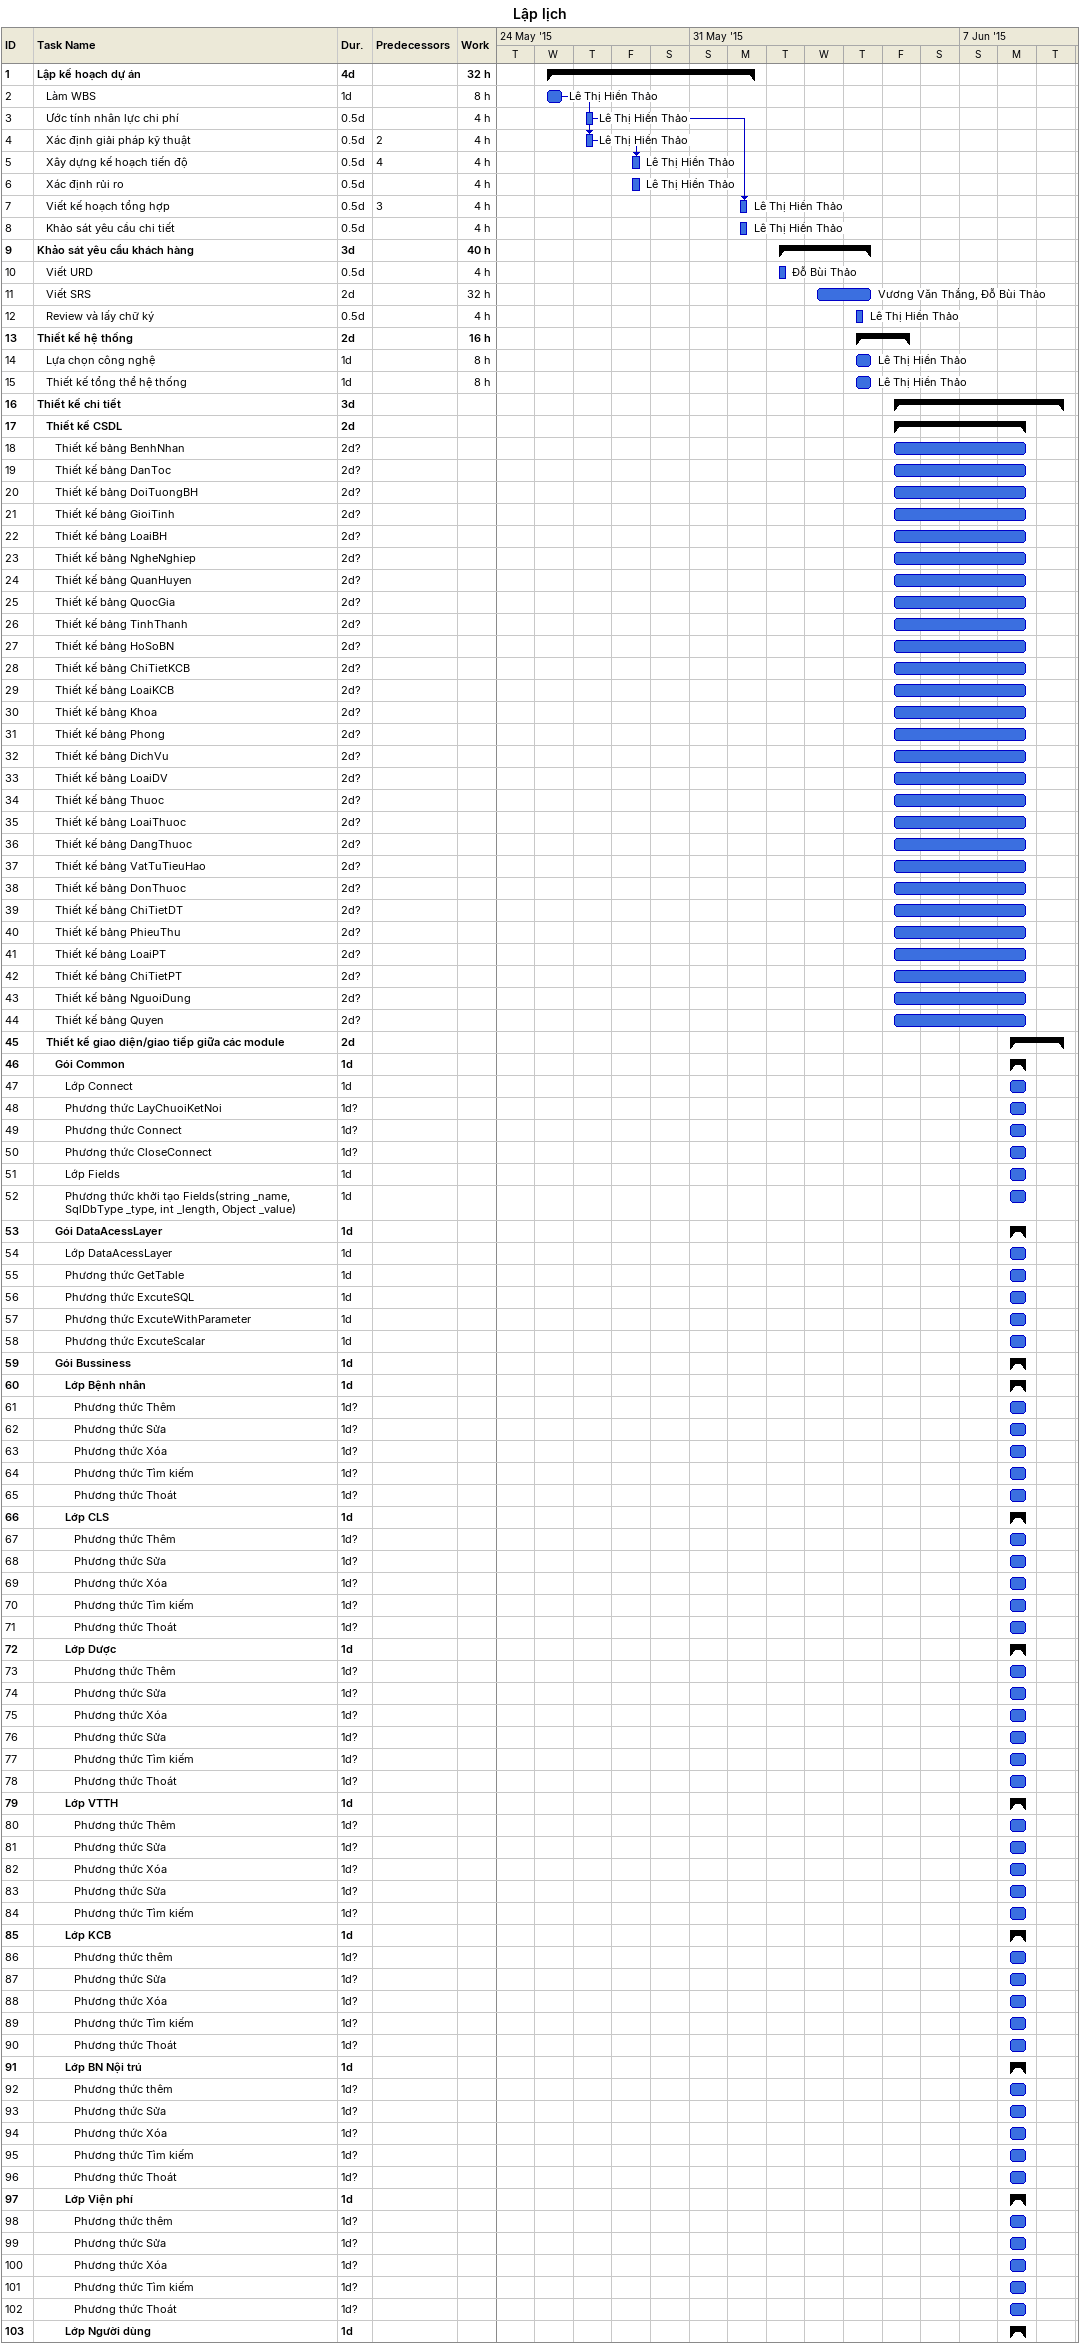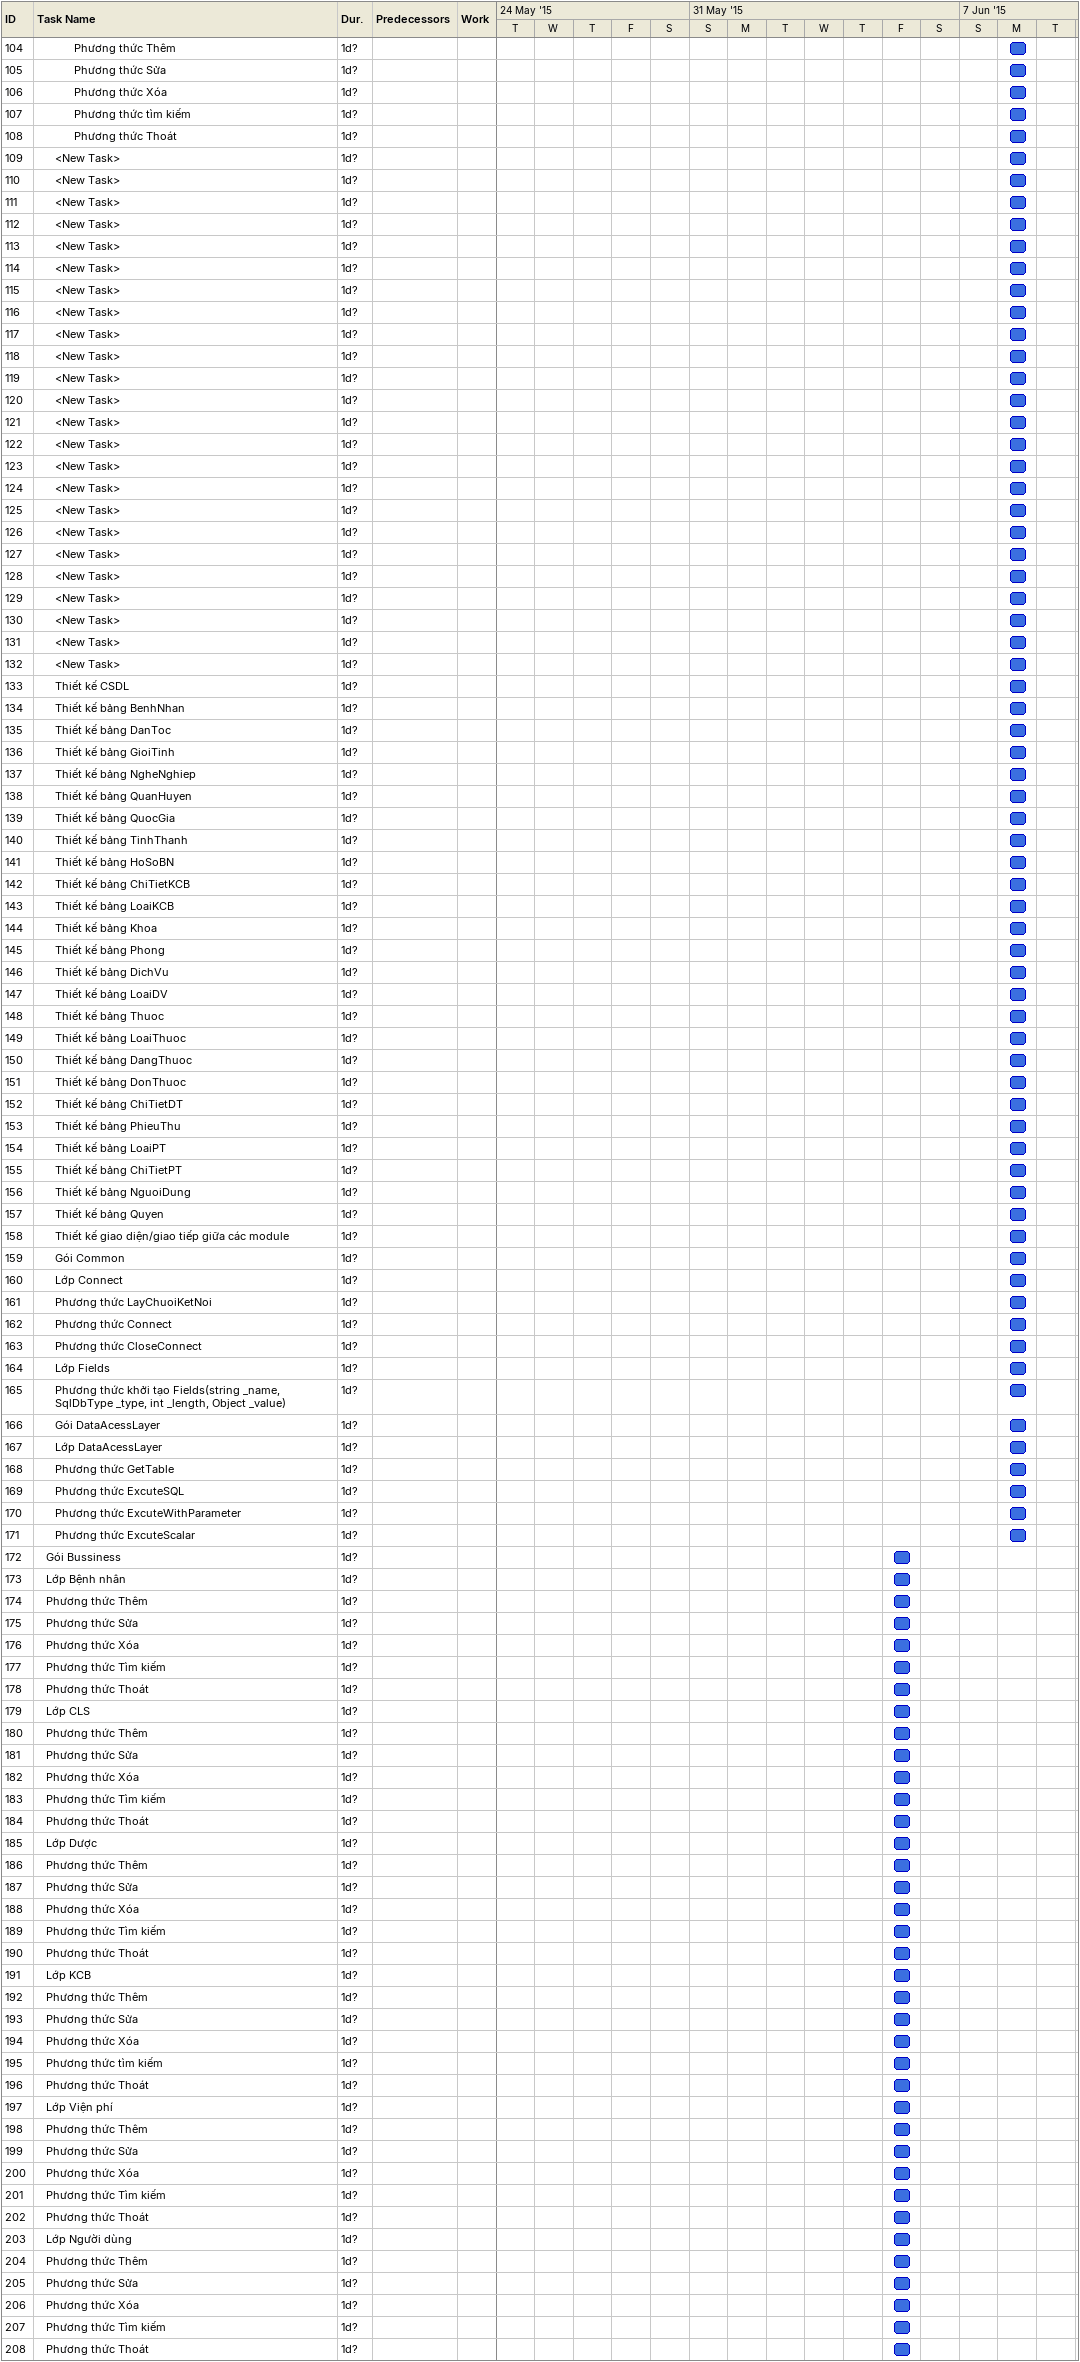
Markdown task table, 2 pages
Lập lịch

| ID | Level | Task | Duration | Start | Finish | Predecessors | Resources | Work (h) |
|---|---|---|---|---|---|---|---|---|
| 1 | 1 | **Lập kế hoạch dự án** | 4d | 2015-05-27 | 2015-06-01 |  |  | 32 |
| 2 | 2 | Làm WBS | 1d | 2015-05-27 | 2015-05-27 |  | Lê Thị Hiền Thảo | 8 |
| 3 | 2 | Ước tính nhân lực chi phí | 0.5d | 2015-05-28 | 2015-05-28 |  | Lê Thị Hiền Thảo | 4 |
| 4 | 2 | Xác định giải pháp kỹ thuật | 0.5d | 2015-05-28 | 2015-05-28 | 2 | Lê Thị Hiền Thảo | 4 |
| 5 | 2 | Xây dựng kế hoạch tiến độ | 0.5d | 2015-05-29 | 2015-05-29 | 4 | Lê Thị Hiền Thảo | 4 |
| 6 | 2 | Xác định rủi ro | 0.5d | 2015-05-29 | 2015-05-29 |  | Lê Thị Hiền Thảo | 4 |
| 7 | 2 | Viết kế hoạch tổng hợp | 0.5d | 2015-06-01 | 2015-06-01 | 3 | Lê Thị Hiền Thảo | 4 |
| 8 | 2 | Khảo sát yêu cầu chi tiết | 0.5d | 2015-06-01 | 2015-06-01 |  | Lê Thị Hiền Thảo | 4 |
| 9 | 1 | **Khảo sát yêu cầu khách hàng** | 3d | 2015-06-02 | 2015-06-04 |  |  | 40 |
| 10 | 2 | Viết URD | 0.5d | 2015-06-02 | 2015-06-02 |  | Đỗ Bùi Thảo | 4 |
| 11 | 2 | Viết SRS | 2d | 2015-06-03 | 2015-06-04 |  | Vương Văn Thắng, Đỗ Bùi Thảo | 32 |
| 12 | 2 | Review và lấy chữ ký | 0.5d | 2015-06-04 | 2015-06-04 |  | Lê Thị Hiền Thảo | 4 |
| 13 | 1 | **Thiết kế hệ thống** | 2d | 2015-06-04 | 2015-06-05 |  |  | 16 |
| 14 | 2 | Lựa chọn công nghệ | 1d | 2015-06-04 | 2015-06-04 |  | Lê Thị Hiền Thảo | 8 |
| 15 | 2 | Thiết kế tổng thể hệ thống | 1d | 2015-06-04 | 2015-06-04 |  | Lê Thị Hiền Thảo | 8 |
| 16 | 1 | **Thiết kế chi tiết** | 3d | 2015-06-05 | 2015-06-09 |  |  |  |
| 17 | 2 | **Thiết kế CSDL** | 2d | 2015-06-05 | 2015-06-08 |  |  |  |
| 18 | 3 | Thiết kế bảng BenhNhan | 2d? | 2015-06-05 | 2015-06-08 |  |  |  |
| 19 | 3 | Thiết kế bảng DanToc | 2d? | 2015-06-05 | 2015-06-08 |  |  |  |
| 20 | 3 | Thiết kế bảng DoiTuongBH | 2d? | 2015-06-05 | 2015-06-08 |  |  |  |
| 21 | 3 | Thiết kế bảng GioiTinh | 2d? | 2015-06-05 | 2015-06-08 |  |  |  |
| 22 | 3 | Thiết kế bảng LoaiBH | 2d? | 2015-06-05 | 2015-06-08 |  |  |  |
| 23 | 3 | Thiết kế bảng NgheNghiep | 2d? | 2015-06-05 | 2015-06-08 |  |  |  |
| 24 | 3 | Thiết kế bảng QuanHuyen | 2d? | 2015-06-05 | 2015-06-08 |  |  |  |
| 25 | 3 | Thiết kế bảng QuocGia | 2d? | 2015-06-05 | 2015-06-08 |  |  |  |
| 26 | 3 | Thiết kế bảng TinhThanh | 2d? | 2015-06-05 | 2015-06-08 |  |  |  |
| 27 | 3 | Thiết kế bảng HoSoBN | 2d? | 2015-06-05 | 2015-06-08 |  |  |  |
| 28 | 3 | Thiết kế bảng ChiTietKCB | 2d? | 2015-06-05 | 2015-06-08 |  |  |  |
| 29 | 3 | Thiết kế bảng LoaiKCB | 2d? | 2015-06-05 | 2015-06-08 |  |  |  |
| 30 | 3 | Thiết kế bảng Khoa | 2d? | 2015-06-05 | 2015-06-08 |  |  |  |
| 31 | 3 | Thiết kế bảng Phong | 2d? | 2015-06-05 | 2015-06-08 |  |  |  |
| 32 | 3 | Thiết kế bảng DichVu | 2d? | 2015-06-05 | 2015-06-08 |  |  |  |
| 33 | 3 | Thiết kế bảng LoaiDV | 2d? | 2015-06-05 | 2015-06-08 |  |  |  |
| 34 | 3 | Thiết kế bảng Thuoc | 2d? | 2015-06-05 | 2015-06-08 |  |  |  |
| 35 | 3 | Thiết kế bảng LoaiThuoc | 2d? | 2015-06-05 | 2015-06-08 |  |  |  |
| 36 | 3 | Thiết kế bảng DangThuoc | 2d? | 2015-06-05 | 2015-06-08 |  |  |  |
| 37 | 3 | Thiết kế bảng VatTuTieuHao | 2d? | 2015-06-05 | 2015-06-08 |  |  |  |
| 38 | 3 | Thiết kế bảng DonThuoc | 2d? | 2015-06-05 | 2015-06-08 |  |  |  |
| 39 | 3 | Thiết kế bảng ChiTietDT | 2d? | 2015-06-05 | 2015-06-08 |  |  |  |
| 40 | 3 | Thiết kế bảng PhieuThu | 2d? | 2015-06-05 | 2015-06-08 |  |  |  |
| 41 | 3 | Thiết kế bảng LoaiPT | 2d? | 2015-06-05 | 2015-06-08 |  |  |  |
| 42 | 3 | Thiết kế bảng ChiTietPT | 2d? | 2015-06-05 | 2015-06-08 |  |  |  |
| 43 | 3 | Thiết kế bảng NguoiDung | 2d? | 2015-06-05 | 2015-06-08 |  |  |  |
| 44 | 3 | Thiết kế bảng Quyen | 2d? | 2015-06-05 | 2015-06-08 |  |  |  |
| 45 | 2 | **Thiết kế giao diện/giao tiếp giữa các module** | 2d | 2015-06-08 | 2015-06-09 |  |  |  |
| 46 | 3 | **Gói Common** | 1d | 2015-06-08 | 2015-06-08 |  |  |  |
| 47 | 4 | Lớp Connect | 1d | 2015-06-08 | 2015-06-08 |  |  |  |
| 48 | 4 | Phương thức LayChuoiKetNoi | 1d? | 2015-06-08 | 2015-06-08 |  |  |  |
| 49 | 4 | Phương thức Connect | 1d? | 2015-06-08 | 2015-06-08 |  |  |  |
| 50 | 4 | Phương thức CloseConnect | 1d? | 2015-06-08 | 2015-06-08 |  |  |  |
| 51 | 4 | Lớp Fields | 1d | 2015-06-08 | 2015-06-08 |  |  |  |
| 52 | 4 | Phương thức khởi tạo Fields(string _name, SqlDbType _type, int _length, Object _value) | 1d | 2015-06-08 | 2015-06-08 |  |  |  |
| 53 | 3 | **Gói DataAcessLayer** | 1d | 2015-06-08 | 2015-06-08 |  |  |  |
| 54 | 4 | Lớp DataAcessLayer | 1d | 2015-06-08 | 2015-06-08 |  |  |  |
| 55 | 4 | Phương thức GetTable | 1d | 2015-06-08 | 2015-06-08 |  |  |  |
| 56 | 4 | Phương thức ExcuteSQL | 1d | 2015-06-08 | 2015-06-08 |  |  |  |
| 57 | 4 | Phương thức ExcuteWithParameter | 1d | 2015-06-08 | 2015-06-08 |  |  |  |
| 58 | 4 | Phương thức ExcuteScalar | 1d | 2015-06-08 | 2015-06-08 |  |  |  |
| 59 | 3 | **Gói Bussiness** | 1d | 2015-06-08 | 2015-06-08 |  |  |  |
| 60 | 4 | **Lớp Bệnh nhân** | 1d | 2015-06-08 | 2015-06-08 |  |  |  |
| 61 | 5 | Phương thức Thêm | 1d? | 2015-06-08 | 2015-06-08 |  |  |  |
| 62 | 5 | Phương thức Sửa | 1d? | 2015-06-08 | 2015-06-08 |  |  |  |
| 63 | 5 | Phương thức Xóa | 1d? | 2015-06-08 | 2015-06-08 |  |  |  |
| 64 | 5 | Phương thức Tìm kiếm | 1d? | 2015-06-08 | 2015-06-08 |  |  |  |
| 65 | 5 | Phương thức Thoát | 1d? | 2015-06-08 | 2015-06-08 |  |  |  |
| 66 | 4 | **Lớp CLS** | 1d | 2015-06-08 | 2015-06-08 |  |  |  |
| 67 | 5 | Phương thức Thêm | 1d? | 2015-06-08 | 2015-06-08 |  |  |  |
| 68 | 5 | Phương thức Sửa | 1d? | 2015-06-08 | 2015-06-08 |  |  |  |
| 69 | 5 | Phương thức Xóa | 1d? | 2015-06-08 | 2015-06-08 |  |  |  |
| 70 | 5 | Phương thức Tìm kiếm | 1d? | 2015-06-08 | 2015-06-08 |  |  |  |
| 71 | 5 | Phương thức Thoát | 1d? | 2015-06-08 | 2015-06-08 |  |  |  |
| 72 | 4 | **Lớp Dược** | 1d | 2015-06-08 | 2015-06-08 |  |  |  |
| 73 | 5 | Phương thức Thêm | 1d? | 2015-06-08 | 2015-06-08 |  |  |  |
| 74 | 5 | Phương thức Sửa | 1d? | 2015-06-08 | 2015-06-08 |  |  |  |
| 75 | 5 | Phương thức Xóa | 1d? | 2015-06-08 | 2015-06-08 |  |  |  |
| 76 | 5 | Phương thức Sửa | 1d? | 2015-06-08 | 2015-06-08 |  |  |  |
| 77 | 5 | Phương thức Tìm kiếm | 1d? | 2015-06-08 | 2015-06-08 |  |  |  |
| 78 | 5 | Phương thức Thoát | 1d? | 2015-06-08 | 2015-06-08 |  |  |  |
| 79 | 4 | **Lớp VTTH** | 1d | 2015-06-08 | 2015-06-08 |  |  |  |
| 80 | 5 | Phương thức Thêm | 1d? | 2015-06-08 | 2015-06-08 |  |  |  |
| 81 | 5 | Phương thức Sửa | 1d? | 2015-06-08 | 2015-06-08 |  |  |  |
| 82 | 5 | Phương thức Xóa | 1d? | 2015-06-08 | 2015-06-08 |  |  |  |
| 83 | 5 | Phương thức Sửa | 1d? | 2015-06-08 | 2015-06-08 |  |  |  |
| 84 | 5 | Phương thức Tìm kiếm | 1d? | 2015-06-08 | 2015-06-08 |  |  |  |
| 85 | 4 | **Lớp KCB** | 1d | 2015-06-08 | 2015-06-08 |  |  |  |
| 86 | 5 | Phương thức thêm | 1d? | 2015-06-08 | 2015-06-08 |  |  |  |
| 87 | 5 | Phương thức Sửa | 1d? | 2015-06-08 | 2015-06-08 |  |  |  |
| 88 | 5 | Phương thức Xóa | 1d? | 2015-06-08 | 2015-06-08 |  |  |  |
| 89 | 5 | Phương thức Tìm kiếm | 1d? | 2015-06-08 | 2015-06-08 |  |  |  |
| 90 | 5 | Phương thức Thoát | 1d? | 2015-06-08 | 2015-06-08 |  |  |  |
| 91 | 4 | **Lớp BN Nội trú** | 1d | 2015-06-08 | 2015-06-08 |  |  |  |
| 92 | 5 | Phương thức thêm | 1d? | 2015-06-08 | 2015-06-08 |  |  |  |
| 93 | 5 | Phương thức Sửa | 1d? | 2015-06-08 | 2015-06-08 |  |  |  |
| 94 | 5 | Phương thức Xóa | 1d? | 2015-06-08 | 2015-06-08 |  |  |  |
| 95 | 5 | Phương thức Tìm kiếm | 1d? | 2015-06-08 | 2015-06-08 |  |  |  |
| 96 | 5 | Phương thức Thoát | 1d? | 2015-06-08 | 2015-06-08 |  |  |  |
| 97 | 4 | **Lớp Viện phí** | 1d | 2015-06-08 | 2015-06-08 |  |  |  |
| 98 | 5 | Phương thức thêm | 1d? | 2015-06-08 | 2015-06-08 |  |  |  |
| 99 | 5 | Phương thức Sửa | 1d? | 2015-06-08 | 2015-06-08 |  |  |  |
| 100 | 5 | Phương thức Xóa | 1d? | 2015-06-08 | 2015-06-08 |  |  |  |
| 101 | 5 | Phương thức Tìm kiếm | 1d? | 2015-06-08 | 2015-06-08 |  |  |  |
| 102 | 5 | Phương thức Thoát | 1d? | 2015-06-08 | 2015-06-08 |  |  |  |
| 103 | 4 | **Lớp Người dùng** | 1d | 2015-06-08 | 2015-06-08 |  |  |  |
| 104 | 5 | Phương thức Thêm | 1d? | 2015-06-08 | 2015-06-08 |  |  |  |
| 105 | 5 | Phương thức Sửa | 1d? | 2015-06-08 | 2015-06-08 |  |  |  |
| 106 | 5 | Phương thức Xóa | 1d? | 2015-06-08 | 2015-06-08 |  |  |  |
| 107 | 5 | Phương thức tìm kiếm | 1d? | 2015-06-08 | 2015-06-08 |  |  |  |
| 108 | 5 | Phương thức Thoát | 1d? | 2015-06-08 | 2015-06-08 |  |  |  |
| 109 | 3 | <New Task> | 1d? | 2015-06-08 | 2015-06-08 |  |  |  |
| 110 | 3 | <New Task> | 1d? | 2015-06-08 | 2015-06-08 |  |  |  |
| 111 | 3 | <New Task> | 1d? | 2015-06-08 | 2015-06-08 |  |  |  |
| 112 | 3 | <New Task> | 1d? | 2015-06-08 | 2015-06-08 |  |  |  |
| 113 | 3 | <New Task> | 1d? | 2015-06-08 | 2015-06-08 |  |  |  |
| 114 | 3 | <New Task> | 1d? | 2015-06-08 | 2015-06-08 |  |  |  |
| 115 | 3 | <New Task> | 1d? | 2015-06-08 | 2015-06-08 |  |  |  |
| 116 | 3 | <New Task> | 1d? | 2015-06-08 | 2015-06-08 |  |  |  |
| 117 | 3 | <New Task> | 1d? | 2015-06-08 | 2015-06-08 |  |  |  |
| 118 | 3 | <New Task> | 1d? | 2015-06-08 | 2015-06-08 |  |  |  |
| 119 | 3 | <New Task> | 1d? | 2015-06-08 | 2015-06-08 |  |  |  |
| 120 | 3 | <New Task> | 1d? | 2015-06-08 | 2015-06-08 |  |  |  |
| 121 | 3 | <New Task> | 1d? | 2015-06-08 | 2015-06-08 |  |  |  |
| 122 | 3 | <New Task> | 1d? | 2015-06-08 | 2015-06-08 |  |  |  |
| 123 | 3 | <New Task> | 1d? | 2015-06-08 | 2015-06-08 |  |  |  |
| 124 | 3 | <New Task> | 1d? | 2015-06-08 | 2015-06-08 |  |  |  |
| 125 | 3 | <New Task> | 1d? | 2015-06-08 | 2015-06-08 |  |  |  |
| 126 | 3 | <New Task> | 1d? | 2015-06-08 | 2015-06-08 |  |  |  |
| 127 | 3 | <New Task> | 1d? | 2015-06-08 | 2015-06-08 |  |  |  |
| 128 | 3 | <New Task> | 1d? | 2015-06-08 | 2015-06-08 |  |  |  |
| 129 | 3 | <New Task> | 1d? | 2015-06-08 | 2015-06-08 |  |  |  |
| 130 | 3 | <New Task> | 1d? | 2015-06-08 | 2015-06-08 |  |  |  |
| 131 | 3 | <New Task> | 1d? | 2015-06-08 | 2015-06-08 |  |  |  |
| 132 | 3 | <New Task> | 1d? | 2015-06-08 | 2015-06-08 |  |  |  |
| 133 | 3 | Thiết kế CSDL | 1d? | 2015-06-08 | 2015-06-08 |  |  |  |
| 134 | 3 | Thiết kế bảng BenhNhan | 1d? | 2015-06-08 | 2015-06-08 |  |  |  |
| 135 | 3 | Thiết kế bảng DanToc | 1d? | 2015-06-08 | 2015-06-08 |  |  |  |
| 136 | 3 | Thiết kế bảng GioiTinh | 1d? | 2015-06-08 | 2015-06-08 |  |  |  |
| 137 | 3 | Thiết kế bảng NgheNghiep | 1d? | 2015-06-08 | 2015-06-08 |  |  |  |
| 138 | 3 | Thiết kế bảng QuanHuyen | 1d? | 2015-06-08 | 2015-06-08 |  |  |  |
| 139 | 3 | Thiết kế bảng QuocGia | 1d? | 2015-06-08 | 2015-06-08 |  |  |  |
| 140 | 3 | Thiết kế bảng TinhThanh | 1d? | 2015-06-08 | 2015-06-08 |  |  |  |
| 141 | 3 | Thiết kế bảng HoSoBN | 1d? | 2015-06-08 | 2015-06-08 |  |  |  |
| 142 | 3 | Thiết kế bảng ChiTietKCB | 1d? | 2015-06-08 | 2015-06-08 |  |  |  |
| 143 | 3 | Thiết kế bảng LoaiKCB | 1d? | 2015-06-08 | 2015-06-08 |  |  |  |
| 144 | 3 | Thiết kế bảng Khoa | 1d? | 2015-06-08 | 2015-06-08 |  |  |  |
| 145 | 3 | Thiết kế bảng Phong | 1d? | 2015-06-08 | 2015-06-08 |  |  |  |
| 146 | 3 | Thiết kế bảng DichVu | 1d? | 2015-06-08 | 2015-06-08 |  |  |  |
| 147 | 3 | Thiết kế bảng LoaiDV | 1d? | 2015-06-08 | 2015-06-08 |  |  |  |
| 148 | 3 | Thiết kế bảng Thuoc | 1d? | 2015-06-08 | 2015-06-08 |  |  |  |
| 149 | 3 | Thiết kế bảng LoaiThuoc | 1d? | 2015-06-08 | 2015-06-08 |  |  |  |
| 150 | 3 | Thiết kế bảng DangThuoc | 1d? | 2015-06-08 | 2015-06-08 |  |  |  |
| 151 | 3 | Thiết kế bảng DonThuoc | 1d? | 2015-06-08 | 2015-06-08 |  |  |  |
| 152 | 3 | Thiết kế bảng ChiTietDT | 1d? | 2015-06-08 | 2015-06-08 |  |  |  |
| 153 | 3 | Thiết kế bảng PhieuThu | 1d? | 2015-06-08 | 2015-06-08 |  |  |  |
| 154 | 3 | Thiết kế bảng LoaiPT | 1d? | 2015-06-08 | 2015-06-08 |  |  |  |
| 155 | 3 | Thiết kế bảng ChiTietPT | 1d? | 2015-06-08 | 2015-06-08 |  |  |  |
| 156 | 3 | Thiết kế bảng NguoiDung | 1d? | 2015-06-08 | 2015-06-08 |  |  |  |
| 157 | 3 | Thiết kế bảng Quyen | 1d? | 2015-06-08 | 2015-06-08 |  |  |  |
| 158 | 3 | Thiết kế giao diện/giao tiếp giữa các module | 1d? | 2015-06-08 | 2015-06-08 |  |  |  |
| 159 | 3 | Gói Common | 1d? | 2015-06-08 | 2015-06-08 |  |  |  |
| 160 | 3 | Lớp Connect | 1d? | 2015-06-08 | 2015-06-08 |  |  |  |
| 161 | 3 | Phương thức LayChuoiKetNoi | 1d? | 2015-06-08 | 2015-06-08 |  |  |  |
| 162 | 3 | Phương thức Connect | 1d? | 2015-06-08 | 2015-06-08 |  |  |  |
| 163 | 3 | Phương thức CloseConnect | 1d? | 2015-06-08 | 2015-06-08 |  |  |  |
| 164 | 3 | Lớp Fields | 1d? | 2015-06-08 | 2015-06-08 |  |  |  |
| 165 | 3 | Phương thức khởi tạo Fields(string _name, SqlDbType _type, int _length, Object _value) | 1d? | 2015-06-08 | 2015-06-08 |  |  |  |
| 166 | 3 | Gói DataAcessLayer | 1d? | 2015-06-08 | 2015-06-08 |  |  |  |
| 167 | 3 | Lớp DataAcessLayer | 1d? | 2015-06-08 | 2015-06-08 |  |  |  |
| 168 | 3 | Phương thức GetTable | 1d? | 2015-06-08 | 2015-06-08 |  |  |  |
| 169 | 3 | Phương thức ExcuteSQL | 1d? | 2015-06-08 | 2015-06-08 |  |  |  |
| 170 | 3 | Phương thức ExcuteWithParameter | 1d? | 2015-06-08 | 2015-06-08 |  |  |  |
| 171 | 3 | Phương thức ExcuteScalar | 1d? | 2015-06-08 | 2015-06-08 |  |  |  |
| 172 | 2 | Gói Bussiness | 1d? | 2015-06-05 | 2015-06-05 |  |  |  |
| 173 | 2 | Lớp Bệnh nhân | 1d? | 2015-06-05 | 2015-06-05 |  |  |  |
| 174 | 2 | Phương thức Thêm | 1d? | 2015-06-05 | 2015-06-05 |  |  |  |
| 175 | 2 | Phương thức Sửa | 1d? | 2015-06-05 | 2015-06-05 |  |  |  |
| 176 | 2 | Phương thức Xóa | 1d? | 2015-06-05 | 2015-06-05 |  |  |  |
| 177 | 2 | Phương thức Tìm kiếm | 1d? | 2015-06-05 | 2015-06-05 |  |  |  |
| 178 | 2 | Phương thức Thoát | 1d? | 2015-06-05 | 2015-06-05 |  |  |  |
| 179 | 2 | Lớp CLS | 1d? | 2015-06-05 | 2015-06-05 |  |  |  |
| 180 | 2 | Phương thức Thêm | 1d? | 2015-06-05 | 2015-06-05 |  |  |  |
| 181 | 2 | Phương thức Sửa | 1d? | 2015-06-05 | 2015-06-05 |  |  |  |
| 182 | 2 | Phương thức Xóa | 1d? | 2015-06-05 | 2015-06-05 |  |  |  |
| 183 | 2 | Phương thức Tìm kiếm | 1d? | 2015-06-05 | 2015-06-05 |  |  |  |
| 184 | 2 | Phương thức Thoát | 1d? | 2015-06-05 | 2015-06-05 |  |  |  |
| 185 | 2 | Lớp Dược | 1d? | 2015-06-05 | 2015-06-05 |  |  |  |
| 186 | 2 | Phương thức Thêm | 1d? | 2015-06-05 | 2015-06-05 |  |  |  |
| 187 | 2 | Phương thức Sửa | 1d? | 2015-06-05 | 2015-06-05 |  |  |  |
| 188 | 2 | Phương thức Xóa | 1d? | 2015-06-05 | 2015-06-05 |  |  |  |
| 189 | 2 | Phương thức Tìm kiếm | 1d? | 2015-06-05 | 2015-06-05 |  |  |  |
| 190 | 2 | Phương thức Thoát | 1d? | 2015-06-05 | 2015-06-05 |  |  |  |
| 191 | 2 | Lớp KCB | 1d? | 2015-06-05 | 2015-06-05 |  |  |  |
| 192 | 2 | Phương thức Thêm | 1d? | 2015-06-05 | 2015-06-05 |  |  |  |
| 193 | 2 | Phương thức Sửa | 1d? | 2015-06-05 | 2015-06-05 |  |  |  |
| 194 | 2 | Phương thức Xóa | 1d? | 2015-06-05 | 2015-06-05 |  |  |  |
| 195 | 2 | Phương thức tìm kiếm | 1d? | 2015-06-05 | 2015-06-05 |  |  |  |
| 196 | 2 | Phương thức Thoát | 1d? | 2015-06-05 | 2015-06-05 |  |  |  |
| 197 | 2 | Lớp Viện phí | 1d? | 2015-06-05 | 2015-06-05 |  |  |  |
| 198 | 2 | Phương thức Thêm | 1d? | 2015-06-05 | 2015-06-05 |  |  |  |
| 199 | 2 | Phương thức Sửa | 1d? | 2015-06-05 | 2015-06-05 |  |  |  |
| 200 | 2 | Phương thức Xóa | 1d? | 2015-06-05 | 2015-06-05 |  |  |  |
| 201 | 2 | Phương thức Tìm kiếm | 1d? | 2015-06-05 | 2015-06-05 |  |  |  |
| 202 | 2 | Phương thức Thoát | 1d? | 2015-06-05 | 2015-06-05 |  |  |  |
| 203 | 2 | Lớp Người dùng | 1d? | 2015-06-05 | 2015-06-05 |  |  |  |
| 204 | 2 | Phương thức Thêm | 1d? | 2015-06-05 | 2015-06-05 |  |  |  |
| 205 | 2 | Phương thức Sửa | 1d? | 2015-06-05 | 2015-06-05 |  |  |  |
| 206 | 2 | Phương thức Xóa | 1d? | 2015-06-05 | 2015-06-05 |  |  |  |
| 207 | 2 | Phương thức Tìm kiếm | 1d? | 2015-06-05 | 2015-06-05 |  |  |  |
| 208 | 2 | Phương thức Thoát | 1d? | 2015-06-05 | 2015-06-05 |  |  |  |
